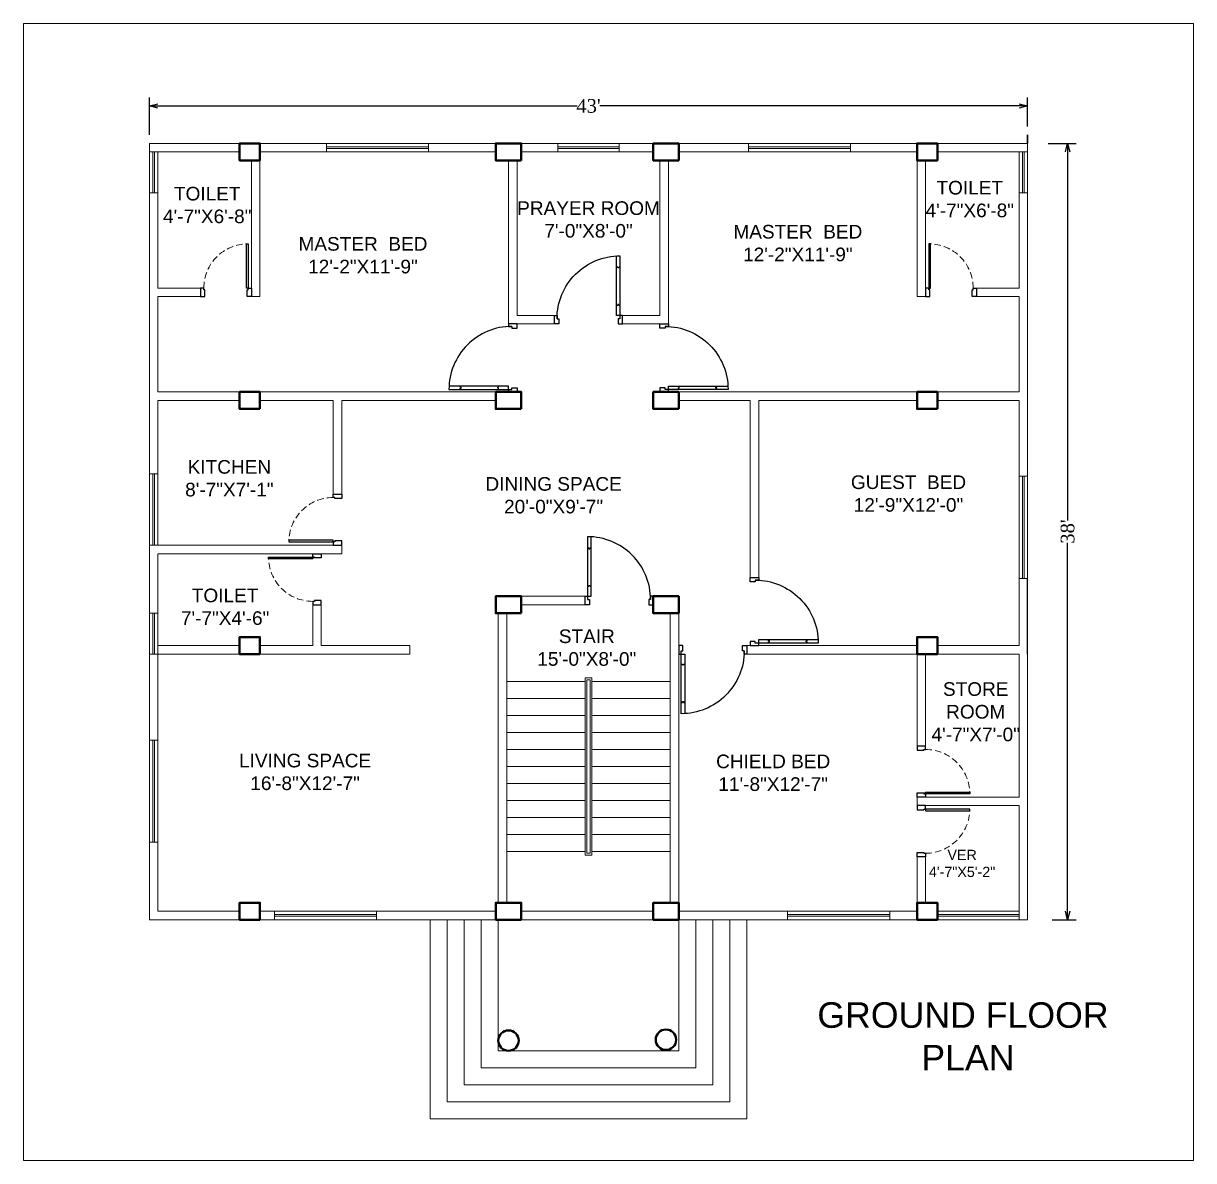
# Model space of a CAD drawing. Header units: inches. Extents: x -163735 to 106394, y -4543 to 35159.
# Drawn here: x -53367 to -52680, y 10016 to 10684 of the extents above; entities that cross this region are included whole.
import ezdxf

# ---------------------------------------------------------------- set-up
doc = ezdxf.new("R2010")
doc.units = ezdxf.units.IN
doc.header["$MEASUREMENT"] = 0
doc.linetypes.add('DASHED2', pattern=[0.375, 0.25, -0.125])
for name, color, linetype, lineweight in [('A-illustr-FURNITURE', 34, 'Continuous', 0), ('COLUM', 1, 'Continuous', 0), ('Dimenson', 16, 'Continuous', 9), ('wall', 7, 'Continuous', 15), ('WALL 1', 5, 'Continuous', 20), ('wall hatch', 7, 'Continuous', 9)]:
    doc.layers.add(name, color=color, linetype=linetype, lineweight=lineweight)
doc.layers.add('door', color=210, linetype='Continuous')
doc.styles.get("Standard").update_dxf_attribs({"font": 'times.ttf'})
doc.dimstyles.new('FEET', dxfattribs={"dimtxt": 8, "dimasz": 5, "dimexe": 5, "dimexo": 5, "dimgap": 0.09, "dimtad": 0, "dimdec": 0, "dimzin": 0, "dimdsep": 46, "dimlunit": 4, "dimtxsty": 'Standard', "dimblk": 'OPEN30', "dimcen": 0.09, "dimadec": 0, "dimazin": 0, "dimtfac": 1, "dimtdec": 0, "dimtofl": 0, "dimtmove": 0, "dimatfit": 3, "dimfxl": 0.18, "dimtolj": 1, "dimtzin": 0, "dimarcsym": 0})

# ---------------------------------------------------------------- blocks, each defined once
blk = doc.blocks.new('D540')
at = {"layer": 'door', "linetype": 'Continuous'}
for p, q in [((1.5, 33.4), (2.25, 33.4)), ((2.25, 33.4), (2.25, 32.9)), ((2.25, 32.9), (2.75, 32.9)), ((2.75, 32.9), (2.75, 33.4)), ((2.75, 33.4), (3.5, 33.4)), ((1.5, 10.84), (2.25, 10.84)), ((2.25, 11.34), (2.75, 11.34)), ((2.25, 10.84), (2.25, 11.34)), ((2.75, 11.34), (2.75, 10.84)), ((2.75, 10.84), (3.5, 10.84))]:
    blk.add_line(p, q, dxfattribs=at)
at = {"layer": 'door'}
blk.add_lwpolyline([(38.5, 3, 0.414214), (1.5, 40), (1.5, 5), (3.5, 5), (3.5, 39.95)], format="xyb", dxfattribs=at)
for points in [[(2.5, 3), (2.5, 0), (0, 0), (0, 5), (1.5, 5), (1.5, 3)], [(37.5, 3), (37.5, 0), (40, 0), (40, 5), (38.5, 5), (38.5, 3)]]:
    blk.add_lwpolyline(points, close=True, dxfattribs=at)
blk = doc.blocks.new('Door-26')
at = {"layer": 'door'}
for points in [[(-4, 27.5), (-4, 28), (-5, 28), (-5, 30), (0, 30), (0, 27.5)], [(-5, 3), (-31, 3), (-31, 2), (-5, 2)], [(-4, 2.5), (-4, 2), (-5, 2), (-5, 0), (0, 0), (0, 2.5)]]:
    blk.add_lwpolyline(points, close=True, dxfattribs=at)
at = {"layer": 'door', "linetype": 'DASHED2', "lineweight": 9, "ltscale": 15}
blk.add_arc((-5, 2), 26, 90, 180, dxfattribs=at)
blk = doc.blocks.new('_Open30')
at = {"color": 0, "linetype": 'ByBlock', "lineweight": -2}
for p, q in [((-1, 0.27), (0, 0)), ((0, 0), (-1, -0.27)), ((0, 0), (-1, 0))]:
    blk.add_line(p, q, dxfattribs=at)
blk = doc.blocks.new('*D381')
at = {"layer": 'Defpoints', "color": 0, "lineweight": 30}
for p in [(-52777, 10635.5), (-52777, 10618.5), (-53293, 10613.5)]:
    blk.add_point(p, dxfattribs=at)
at = {"layer": 'wall', "color": 0, "lineweight": -2}
for p, q in [((-53293, 10618.5), (-53293, 10640.5)), ((-52777, 10623.5), (-52777, 10640.5)), ((-53288, 10635.5), (-53041.72, 10635.5)), ((-52782, 10635.5), (-53028.28, 10635.5))]:
    blk.add_line(p, q, dxfattribs=at)
at = {"layer": 'wall', "color": 0, "lineweight": -2, "xscale": 5, "yscale": 5, "zscale": 5, "rotation": 180}
blk.add_blockref('_Open30', (-53293, 10635.5), dxfattribs=at)
at = {"layer": 'wall', "color": 0, "lineweight": -2, "xscale": 5, "yscale": 5, "zscale": 5}
blk.add_blockref('_Open30', (-52777, 10635.5), dxfattribs=at)
at = {"layer": 'wall', "color": 0, "lineweight": 30, "insert": (-53035, 10635.5), "char_height": 8, "attachment_point": 5}
blk.add_mtext("\\A1;43'", dxfattribs=at)
blk = doc.blocks.new('*D378')
at = {"layer": 'Defpoints', "color": 0, "lineweight": 30}
for p in [(-52770, 10613.5), (-52767.5, 10157.5), (-52753.5, 10157.5)]:
    blk.add_point(p, dxfattribs=at)
at = {"layer": 'wall', "color": 0, "lineweight": -2}
for p, q in [((-52765, 10613.5), (-52748.5, 10613.5)), ((-52753.5, 10608.5), (-52753.5, 10392.07)), ((-52753.5, 10162.5), (-52753.5, 10378.93)), ((-52762.5, 10157.5), (-52748.5, 10157.5))]:
    blk.add_line(p, q, dxfattribs=at)
at = {"layer": 'wall', "color": 0, "lineweight": -2, "xscale": 5, "yscale": 5, "zscale": 5}
for p, rotation in [((-52753.5, 10613.5), 90), ((-52753.5, 10157.5), 270)]:
    blk.add_blockref('_Open30', p, dxfattribs=dict(at, rotation=rotation))
at = {"layer": 'wall', "color": 0, "lineweight": 30, "insert": (-52753.5, 10385.5), "char_height": 8, "attachment_point": 5, "rotation": 90}
blk.add_mtext("\\A1;38'", dxfattribs=at)

msp = doc.modelspace()

# ---------------------------------------------------------------- linework, layer by layer
at = {"color": 1, "lineweight": 40}
for points in [[(-53228, 10603.5), (-53228, 10613.5), (-53240, 10613.5), (-53240, 10603.5)], [(-53074.5, 10603.5), (-53074.5, 10613.5), (-53089.5, 10613.5), (-53089.5, 10603.5)], [(-52982, 10603.5), (-52982, 10613.5), (-52997, 10613.5), (-52997, 10603.5)], [(-52830, 10603.5), (-52830, 10613.5), (-52842, 10613.5), (-52842, 10603.5)], [(-53228, 10457.5), (-53228, 10467.5), (-53240, 10467.5), (-53240, 10457.5)], [(-53074.5, 10457.5), (-53074.5, 10467.5), (-53089.5, 10467.5), (-53089.5, 10457.5)], [(-52982, 10457.5), (-52982, 10467.5), (-52997, 10467.5), (-52997, 10457.5)], [(-52830, 10457.5), (-52830, 10467.5), (-52842, 10467.5), (-52842, 10457.5)], [(-53074.5, 10337.5), (-53074.5, 10347.5), (-53089.5, 10347.5), (-53089.5, 10337.5)], [(-52982, 10337.5), (-52982, 10347.5), (-52997, 10347.5), (-52997, 10337.5)], [(-53228, 10313.5), (-53228, 10323.5), (-53240, 10323.5), (-53240, 10313.5)], [(-52830, 10313.5), (-52830, 10323.5), (-52842, 10323.5), (-52842, 10313.5)], [(-53228, 10157.5), (-53228, 10167.5), (-53240, 10167.5), (-53240, 10157.5)], [(-53074.5, 10157.5), (-53074.5, 10167.5), (-53089.5, 10167.5), (-53089.5, 10157.5)], [(-52982, 10157.5), (-52982, 10167.5), (-52997, 10167.5), (-52997, 10157.5)], [(-52830, 10157.5), (-52830, 10167.5), (-52842, 10167.5), (-52842, 10157.5)]]:
    msp.add_lwpolyline(points, close=True, dxfattribs=at)
for centre in [(-53082, 10086.5), (-52989.5, 10087)]:
    msp.add_circle(centre, 6, dxfattribs=at)
at = {"layer": 'Dimenson', "color": 4, "linetype": 'ByBlock'}
msp.add_lwpolyline([(-53367, 10684), (-52679.5, 10684), (-52679.5, 10016), (-53367, 10016)], close=True, dxfattribs=at)
at = {"layer": 'wall', "lineweight": 30}
msp.add_line((-52777, 10618.5), (-52777, 10613.5), dxfattribs=at)
at = {"layer": 'wall'}
for p, q in [((-53293, 10613.5), (-53240, 10613.5)), ((-53293, 10613.5), (-53293, 10608.5)), ((-53293, 10608.5), (-53240, 10608.5)), ((-53189, 10613.5), (-53233, 10613.5)), ((-53189, 10608.5), (-53228, 10608.5)), ((-53228, 10608.5), (-53228, 10523.5)), ((-53189, 10608.5), (-53189, 10613.5)), ((-53053, 10613.5), (-53129, 10613.5)), ((-53129, 10608.5), (-53129, 10613.5)), ((-53089.5, 10608.5), (-53129, 10608.5)), ((-53053, 10608.5), (-53074.5, 10608.5)), ((-53053, 10608.5), (-53053, 10613.5)), ((-52941, 10613.5), (-53017, 10613.5)), ((-53017, 10608.5), (-53017, 10613.5)), ((-52997, 10608.5), (-53017, 10608.5)), ((-52941, 10608.5), (-52982, 10608.5)), ((-52941, 10608.5), (-52941, 10613.5)), ((-52825, 10613.5), (-52881, 10613.5)), ((-52881, 10608.5), (-52881, 10613.5)), ((-52842, 10608.5), (-52881, 10608.5)), ((-52777, 10613.5), (-52840, 10613.5)), ((-52777, 10608.5), (-52830, 10608.5)), ((-52777, 10613.5), (-52777, 10608.5)), ((-53233, 10603.5), (-53233, 10523.5)), ((-53082, 10507.5), (-53082, 10603.5)), ((-53077, 10512.5), (-53077, 10603.5)), ((-52993, 10512.5), (-52993, 10603.5)), ((-52988, 10507.5), (-52988, 10603.5)), ((-52842, 10603.5), (-52842, 10523.5)), ((-52837, 10603.5), (-52837, 10523.5)), ((-53288, 10589.5), (-53288, 10528.5)), ((-53293, 10584.5), (-53293, 10557.5)), ((-53293, 10584.5), (-53293, 10551.5)), ((-53293, 10584.5), (-53288, 10584.5)), ((-52782, 10584.5), (-52782, 10567.19)), ((-52782, 10584.5), (-52782, 10528.5)), ((-52777, 10584.5), (-52782, 10584.5)), ((-52777, 10584.5), (-52777, 10551.5)), ((-53293, 10551.5), (-53293, 10467.5)), ((-53288, 10552.5), (-53288, 10551.5)), ((-52777, 10551.5), (-52777, 10467.5)), ((-53288, 10528.5), (-53263, 10528.5)), ((-53263, 10528.5), (-53263, 10523.5)), ((-52807, 10528.5), (-52807, 10523.5)), ((-52782, 10528.5), (-52807, 10528.5)), ((-53288, 10523.5), (-53288, 10467.5)), ((-53288, 10523.5), (-53263, 10523.5)), ((-53233, 10523.5), (-53228, 10523.5)), ((-52837, 10523.5), (-52842, 10523.5)), ((-52782, 10523.5), (-52807, 10523.5)), ((-52782, 10523.5), (-52782, 10467.5)), ((-53077, 10512.5), (-53055, 10512.5)), ((-53055, 10512.5), (-53055, 10507.5)), ((-53015, 10512.5), (-52993, 10512.5)), ((-53015, 10512.5), (-53015, 10507.5)), ((-53082, 10507.5), (-53055, 10507.5)), ((-53015, 10507.5), (-52988, 10507.5)), ((-53293, 10467.5), (-53293, 10414.5)), ((-53288, 10467.5), (-53240, 10467.5)), ((-53233, 10467.5), (-53083, 10467.5)), ((-52987, 10467.5), (-52837, 10467.5)), ((-52830, 10467.5), (-52782, 10467.5)), ((-52777, 10418), (-52777, 10467.5)), ((-53288, 10462.5), (-53240, 10462.5)), ((-53288, 10462.5), (-53288, 10419.5)), ((-53228, 10462.5), (-53185, 10462.5)), ((-53185, 10462.5), (-53185, 10407.5)), ((-53180, 10462.5), (-53089.5, 10462.5)), ((-53180, 10462.5), (-53180, 10407.5)), ((-52982, 10462.5), (-52940, 10462.5)), ((-52940, 10358.5), (-52940, 10462.5)), ((-52935, 10462.5), (-52914, 10462.5)), ((-52935, 10462.5), (-52842, 10462.5)), ((-52935, 10358.5), (-52935, 10462.5)), ((-52830, 10462.5), (-52782, 10462.5)), ((-52782, 10418), (-52782, 10462.5)), ((-53293, 10419.5), (-53288, 10419.5)), ((-52782, 10418), (-52777, 10418)), ((-53185, 10407.5), (-53180, 10407.5)), ((-53293, 10377.5), (-53180, 10377.5)), ((-53293, 10377.5), (-53293, 10337.5)), ((-53180, 10377.5), (-53180, 10372.5)), ((-53288, 10372.5), (-53233, 10372.5)), ((-53288, 10372.5), (-53288, 10337.5)), ((-53233, 10372.5), (-53180, 10372.5)), ((-52782, 10318.5), (-52782, 10358)), ((-52782, 10358), (-52777, 10358)), ((-52777, 10308.5), (-52777, 10358)), ((-53088, 10347.5), (-53076, 10347.5)), ((-53088, 10347.5), (-53083, 10347.5)), ((-53075, 10347.5), (-53037, 10347.5)), ((-52982, 10167.5), (-52982, 10347.5)), ((-53197, 10342.5), (-53192, 10342.5)), ((-53197, 10342.5), (-53197, 10318.5)), ((-53192, 10342.5), (-53192, 10318.5)), ((-53074.5, 10342.5), (-53036, 10342.5)), ((-53293, 10337.5), (-53288, 10337.5)), ((-53088, 10167.5), (-53088, 10337.5)), ((-53083, 10167.5), (-53083, 10337.5)), ((-52987, 10167.5), (-52987, 10337.5)), ((-52777, 10313.5), (-52777, 10337.5)), ((-53293, 10313.5), (-53240, 10313.5)), ((-53293, 10313.5), (-53293, 10263)), ((-53288, 10318.5), (-53240, 10318.5)), ((-53288, 10313.5), (-53140, 10313.5)), ((-53288, 10313.5), (-53288, 10263)), ((-53228, 10318.5), (-53224, 10318.5)), ((-53228, 10318.5), (-53197, 10318.5)), ((-53228, 10318.5), (-53197, 10318.5)), ((-53192, 10318.5), (-53140, 10318.5)), ((-53192, 10318.5), (-53140, 10318.5)), ((-53140, 10313.5), (-53140, 10318.5)), ((-52942, 10318.5), (-52842, 10318.5)), ((-52942, 10318.5), (-52842, 10318.5)), ((-52942, 10313.5), (-52942, 10318.5)), ((-52942, 10313.5), (-52830, 10313.5)), ((-52842, 10259.5), (-52842, 10313.5)), ((-52837, 10259.5), (-52837, 10313.5)), ((-52830, 10318.5), (-52782, 10318.5)), ((-52830, 10313.5), (-52782, 10313.5)), ((-52782, 10229.5), (-52782, 10313.5)), ((-52782, 10229.5), (-52782, 10313.5)), ((-52777, 10224.5), (-52777, 10313.5)), ((-52777, 10224.5), (-52777, 10313.5)), ((-53083, 10297.5), (-53037, 10297.5)), ((-53083, 10297.5), (-53082, 10297.5)), ((-53033, 10297.5), (-52987, 10297.5)), ((-53083, 10287.5), (-53037, 10287.5)), ((-53033, 10287.5), (-52987, 10287.5)), ((-53083, 10277.5), (-53037, 10277.5)), ((-53033, 10277.5), (-52987, 10277.5)), ((-53083, 10267.5), (-53037, 10267.5)), ((-53033, 10267.5), (-52987, 10267.5)), ((-53288, 10263), (-53293, 10263)), ((-53083, 10257.5), (-53037, 10257.5)), ((-53033, 10257.5), (-52987, 10257.5)), ((-53083, 10247.5), (-53037, 10247.5)), ((-53033, 10247.5), (-52987, 10247.5)), ((-53083, 10237.5), (-53037, 10237.5)), ((-53033, 10237.5), (-52987, 10237.5)), ((-53083, 10227.5), (-53037, 10227.5)), ((-53033, 10227.5), (-52987, 10227.5)), ((-52842, 10229.5), (-52782, 10229.5)), ((-52842, 10224.5), (-52842, 10229.5)), ((-52842, 10224.5), (-52782, 10224.5)), ((-52782, 10224.5), (-52782, 10157.5)), ((-52777, 10224.5), (-52777, 10157.5)), ((-53083, 10217.5), (-53037, 10217.5)), ((-53033, 10217.5), (-52987, 10217.5)), ((-53288, 10203), (-53293, 10203)), ((-53293, 10203), (-53293, 10157.5)), ((-53288, 10203), (-53288, 10162.5)), ((-53083, 10207.5), (-53037, 10207.5)), ((-53033, 10207.5), (-52987, 10207.5)), ((-53083, 10197.5), (-53037, 10197.5)), ((-53033, 10197.5), (-52987, 10197.5)), ((-52842, 10167.5), (-52842, 10194.5)), ((-52837, 10167.5), (-52837, 10194.5)), ((-53288, 10162.5), (-53245, 10162.5)), ((-53288, 10162.5), (-53240, 10162.5)), ((-53228, 10162.5), (-53219.5, 10162.5)), ((-53228, 10162.5), (-53219.5, 10162.5)), ((-53219.5, 10162.5), (-53219.5, 10157.5)), ((-53159.5, 10162.5), (-53089.5, 10162.5)), ((-53159.5, 10162.5), (-53089.5, 10162.5)), ((-53159.5, 10162.5), (-53159.5, 10157.5)), ((-53074.5, 10162.5), (-52997, 10162.5)), ((-53074.5, 10162.5), (-52997, 10162.5)), ((-52982, 10162.5), (-52918, 10162.5)), ((-52982, 10162.5), (-52918, 10162.5)), ((-52918, 10162.5), (-52918, 10157.5)), ((-52858, 10162.5), (-52842, 10162.5)), ((-52858, 10162.5), (-52858, 10157.5)), ((-53293, 10157.5), (-53219.5, 10157.5)), ((-53159.5, 10157.5), (-52918, 10157.5)), ((-53128, 10157.5), (-53128, 10040.5)), ((-53118, 10157.5), (-53118, 10050.5)), ((-53108, 10157.5), (-53108, 10060.5)), ((-53098, 10157.5), (-53098, 10070.5)), ((-53088, 10157.5), (-53088, 10080.5)), ((-52982, 10157.5), (-52982, 10080.5)), ((-52972, 10157.5), (-52972, 10080.5)), ((-52972, 10157.5), (-52972, 10070.5)), ((-52962, 10157.5), (-52962, 10080.5)), ((-52962, 10157.5), (-52962, 10060.5)), ((-52952, 10157.5), (-52952, 10050.5)), ((-52942, 10157.5), (-52942, 10040.5)), ((-52858, 10157.5), (-52830, 10157.5)), ((-52782, 10157.5), (-52777, 10157.5)), ((-53088, 10080.5), (-52982, 10080.5)), ((-53098, 10070.5), (-52972, 10070.5)), ((-53108, 10060.5), (-52962, 10060.5)), ((-53118, 10050.5), (-52952, 10050.5)), ((-53128, 10040.5), (-52942, 10040.5))]:
    msp.add_line(p, q, dxfattribs=at)
at = {"layer": 'wall', "color": 5}
for p, q in [((-53293, 10608.5), (-53293, 10584.5)), ((-53291, 10608.5), (-53291, 10584.5)), ((-53290, 10608.5), (-53290, 10584.5)), ((-53288, 10608.5), (-53288, 10584.5)), ((-53189, 10613.5), (-53129, 10613.5)), ((-53189, 10611.5), (-53129, 10611.5)), ((-53189, 10610.5), (-53129, 10610.5)), ((-53189, 10608.5), (-53129, 10608.5)), ((-53053, 10613.5), (-53017, 10613.5)), ((-53053, 10611.5), (-53017, 10611.5)), ((-53053, 10610.5), (-53017, 10610.5)), ((-53053, 10608.5), (-53017, 10608.5)), ((-52941, 10613.5), (-52881, 10613.5)), ((-52941, 10611.5), (-52881, 10611.5)), ((-52941, 10610.5), (-52881, 10610.5)), ((-52941, 10608.5), (-52881, 10608.5)), ((-52782, 10608.5), (-52782, 10584.5)), ((-52780, 10608.5), (-52780, 10584.5)), ((-52779, 10608.5), (-52779, 10584.5)), ((-52777, 10608.5), (-52777, 10584.5)), ((-53293, 10419.5), (-53293, 10377.5)), ((-53291, 10419.5), (-53291, 10377.5)), ((-53290, 10419.5), (-53290, 10377.5)), ((-53288, 10419.5), (-53288, 10377.5)), ((-52782, 10418), (-52782, 10358)), ((-52780, 10418), (-52780, 10358)), ((-52779, 10418), (-52779, 10358)), ((-52777, 10418), (-52777, 10358)), ((-53293, 10337.5), (-53293, 10313.5)), ((-53291, 10337.5), (-53291, 10313.5)), ((-53290, 10337.5), (-53290, 10313.5)), ((-53288, 10337.5), (-53288, 10313.5)), ((-53293, 10263), (-53293, 10203)), ((-53291, 10263), (-53291, 10203)), ((-53290, 10263), (-53290, 10203)), ((-53288, 10263), (-53288, 10203)), ((-53219.5, 10162.5), (-53159.5, 10162.5)), ((-52918, 10162.5), (-52858, 10162.5)), ((-53219.5, 10160.5), (-53159.5, 10160.5)), ((-53219.5, 10159.5), (-53159.5, 10159.5)), ((-53219.5, 10157.5), (-53159.5, 10157.5)), ((-52918, 10160.5), (-52858, 10160.5)), ((-52918, 10159.5), (-52858, 10159.5)), ((-52918, 10157.5), (-52858, 10157.5))]:
    msp.add_line(p, q, dxfattribs=at)
at = {"layer": 'wall', "color": 0, "lineweight": 25, "ltscale": 8}
for q in [(-52777, 10358), (-52777, 10329.5), (-52777, 10329.5)]:
    msp.add_line((-52777, 10313.5), q, dxfattribs=at)
at = {"layer": 'wall', "color": 4}
for p, q in [((-52830, 10162.5), (-52782, 10162.5)), ((-52830, 10162.5), (-52782, 10162.5)), ((-52830, 10160.5), (-52782, 10160.5)), ((-52830, 10160.5), (-52782, 10160.5)), ((-52830, 10159.5), (-52782, 10159.5)), ((-52830, 10157.5), (-52780, 10157.5))]:
    msp.add_line(p, q, dxfattribs=at)
at = {"layer": 'WALL 1', "color": 1, "linetype": 'ByBlock'}
for p, q in [((-53037, 10299.5), (-53037, 10195.5)), ((-53033, 10299.5), (-53037, 10299.5)), ((-53033, 10299.5), (-53033, 10195.5)), ((-53034, 10298.5), (-53036, 10298.5)), ((-53036, 10298.5), (-53036, 10196.5)), ((-53034, 10298.5), (-53034, 10196.5)), ((-53034, 10196.5), (-53036, 10196.5)), ((-53033, 10195.5), (-53037, 10195.5))]:
    msp.add_line(p, q, dxfattribs=at)

# ---------------------------------------------------------------- block references
at = {"layer": 'wall', "xscale": -1}
msp.add_blockref('D540', (-53015, 10507.5), dxfattribs=at)
at = {"layer": 'wall hatch', "color": 3, "lineweight": 25, "ltscale": 8, "xscale": -1}
for name, p, rotation in [('Door-26', (-53233, 10523.5), 90), ('D540', (-52993, 10467.5), 270), ('Door-26', (-53192, 10372.5), 180), ('D540', (-52940, 10318.5), 270), ('D540', (-52982, 10318.5), 180)]:
    msp.add_blockref(name, p, dxfattribs=dict(at, rotation=rotation))
at = {"layer": 'wall hatch', "color": 3, "lineweight": 25, "ltscale": 8}
for name, p, rotation in [('Door-26', (-52837, 10523.5), 270), ('D540', (-53077, 10467.5), 90), ('Door-26', (-52842, 10224.5), 180)]:
    msp.add_blockref(name, p, dxfattribs=dict(at, rotation=rotation))
for name, p in [('Door-26', (-53180, 10377.5)), ('D540', (-53037, 10342.5))]:
    msp.add_blockref(name, p, dxfattribs=at)
at = {"layer": 'wall hatch', "color": 3, "lineweight": 25, "ltscale": 8, "xscale": -1}
msp.add_blockref('Door-26', (-52842, 10229.5), dxfattribs=at)

# ---------------------------------------------------------------- texts
at = {"layer": 'A-illustr-FURNITURE', "color": 0, "linetype": 'ByBlock', "lineweight": 30, "insert": (-52815, 10109), "char_height": 15, "width": 374.2343, "attachment_point": 2}
msp.add_mtext('{\\fArial|b0|i0|c0|p34;\\C4;GROUND FLOOR\\P PLAN}', dxfattribs=at)
at = {"layer": 'COLUM', "color": 5, "width": 99.3021}
for s, insert, char_height, attachment_point in [('{\\fArial|b0|i0|c0|p34;\\C4;TOILET\\P4\'-7"X6\'-8"}', (-53259, 10588), 8, 2), ('{\\fArial|b0|i0|c0|p34;\\C4;TOILET\\P4\'-7"X6\'-8"}', (-52811, 10591.5), 8, 2), ('{\\fArial|b0|i0|c0|p34;\\C4;PRAYER ROOM\\P7\'-0"X8\'-0"}', (-53035, 10579.5), 8, 2), ('{\\fArial|b0|i0|c0|p34;\\C4;MASTER  BED\\P12\'-2"X11\'-9"}', (-52912, 10565.64), 8, 2), ('{\\fArial|b0|i0|c0|p34;\\C4;MASTER  BED\\P12\'-2"X11\'-9"}', (-53167.5, 10558.5), 8, 2), ('{\\fArial|b0|i0|c0|p34;\\C4;KITCHEN\\P8\'-7"X7\'-1"}', (-53246, 10427.5), 8, 2), ('{\\fArial|b0|i0|c0|p34;\\C4;DINING SPACE\\P20\'-0"X9\'-7"}', (-53055.5, 10417.5), 8, 2), ('{\\fArial|b0|i0|c0|p34;\\C4;GUEST  BED\\P12\'-9"X12\'-0"}', (-52847, 10418.5), 8, 2), ('{\\fArial|b0|i0|c0|p34;\\C4;TOILET\\P7\'-7"X4\'-6"}', (-53248.5, 10352), 8, 2), ('{\\fArial|b0|i0|c0|p34;\\C4;STAIR \\P15\'-0"X8\'-0"}', (-53036, 10328), 8, 2), ('{\\fArial|b0|i0|c0|p34;\\C4;STORE\\PROOM\\P4\'-7"X7\'-0"}', (-52807.5, 10297), 8, 2), ('{\\fArial|b0|i0|c0|p34;\\C4;LIVING SPACE\\P16\'-8"X12\'-7"}', (-53201.5, 10255), 8, 2), ('{\\fArial|b0|i0|c0|p34;\\C4;CHIELD BED\\P11\'-8"X12\'-7"}', (-52926.5, 10254.5), 8, 2), ('{\\fArial|b0|i0|c0|p34;\\C4;VER\\P4\'-7"X5\'-2"}', (-52815.5, 10182.5), 6, 8)]:
    msp.add_mtext(s, dxfattribs=dict(at, insert=insert, char_height=char_height, attachment_point=attachment_point))

# ---------------------------------------------------------------- dimensions: what is measured, and where the dimension line sits
at = {"layer": 'wall', "lineweight": 30}
dim = msp.add_linear_dim(base=(-52777, 10635.5), p1=(-53293, 10613.5), p2=(-52777, 10618.5), dimstyle='FEET', dxfattribs=at)
dim.commit()
dim.dimension.update_dxf_attribs({"geometry": '*D381', "text_midpoint": (-53035, 10635.5)})
dim = msp.add_linear_dim(base=(-52753.5, 10157.5), p1=(-52770, 10613.5), p2=(-52767.5, 10157.5), angle=90, dimstyle='FEET', dxfattribs=at)
dim.commit()
dim.dimension.update_dxf_attribs({"geometry": '*D378', "text_midpoint": (-52753.5, 10385.5)})

doc.saveas('drawing.dxf')
